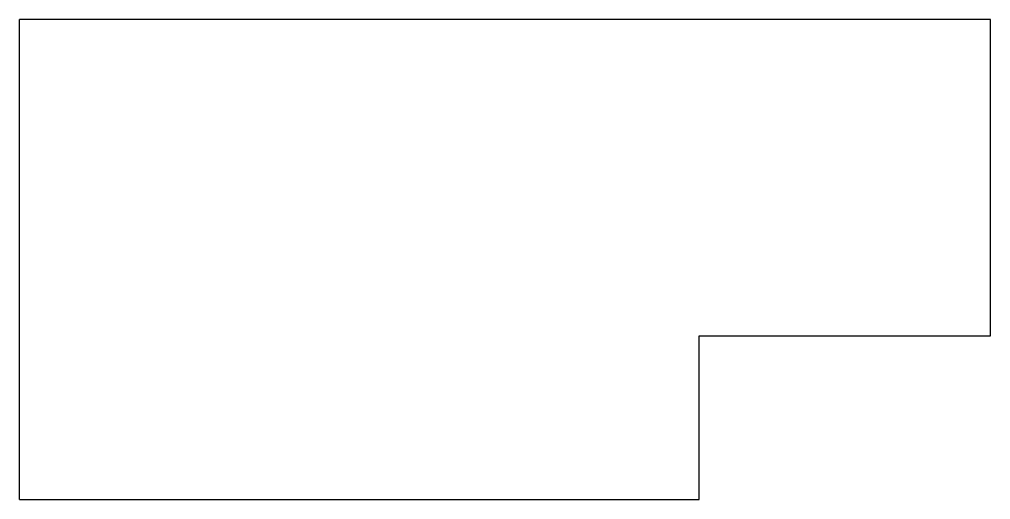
# Model space of a CAD drawing. Extents: x 0 to 11.1, y 0 to 5.5.
import ezdxf

# ---------------------------------------------------------------- set-up
doc = ezdxf.new("R2010")
doc.units = 0
doc.header["$LTSCALE"] = 5e-05
doc.header["$MEASUREMENT"] = 0
doc.layers.get('0').update_dxf_attribs({"linetype": 'CONTINUOUS'})

msp = doc.modelspace()

# ---------------------------------------------------------------- linework, layer by layer
at = {"linetype": 'BYBLOCK', "ltscale": 0.2}
for p, q in [((0, 0), (0, 5.494)), ((11.098, 5.494), (0, 5.494)), ((11.098, 1.875), (11.098, 5.494)), ((7.768, 0), (7.768, 1.875)), ((7.768, 1.875), (11.098, 1.875)), ((0, 0), (7.768, 0))]:
    msp.add_line(p, q, dxfattribs=at)

doc.saveas('drawing.dxf')
